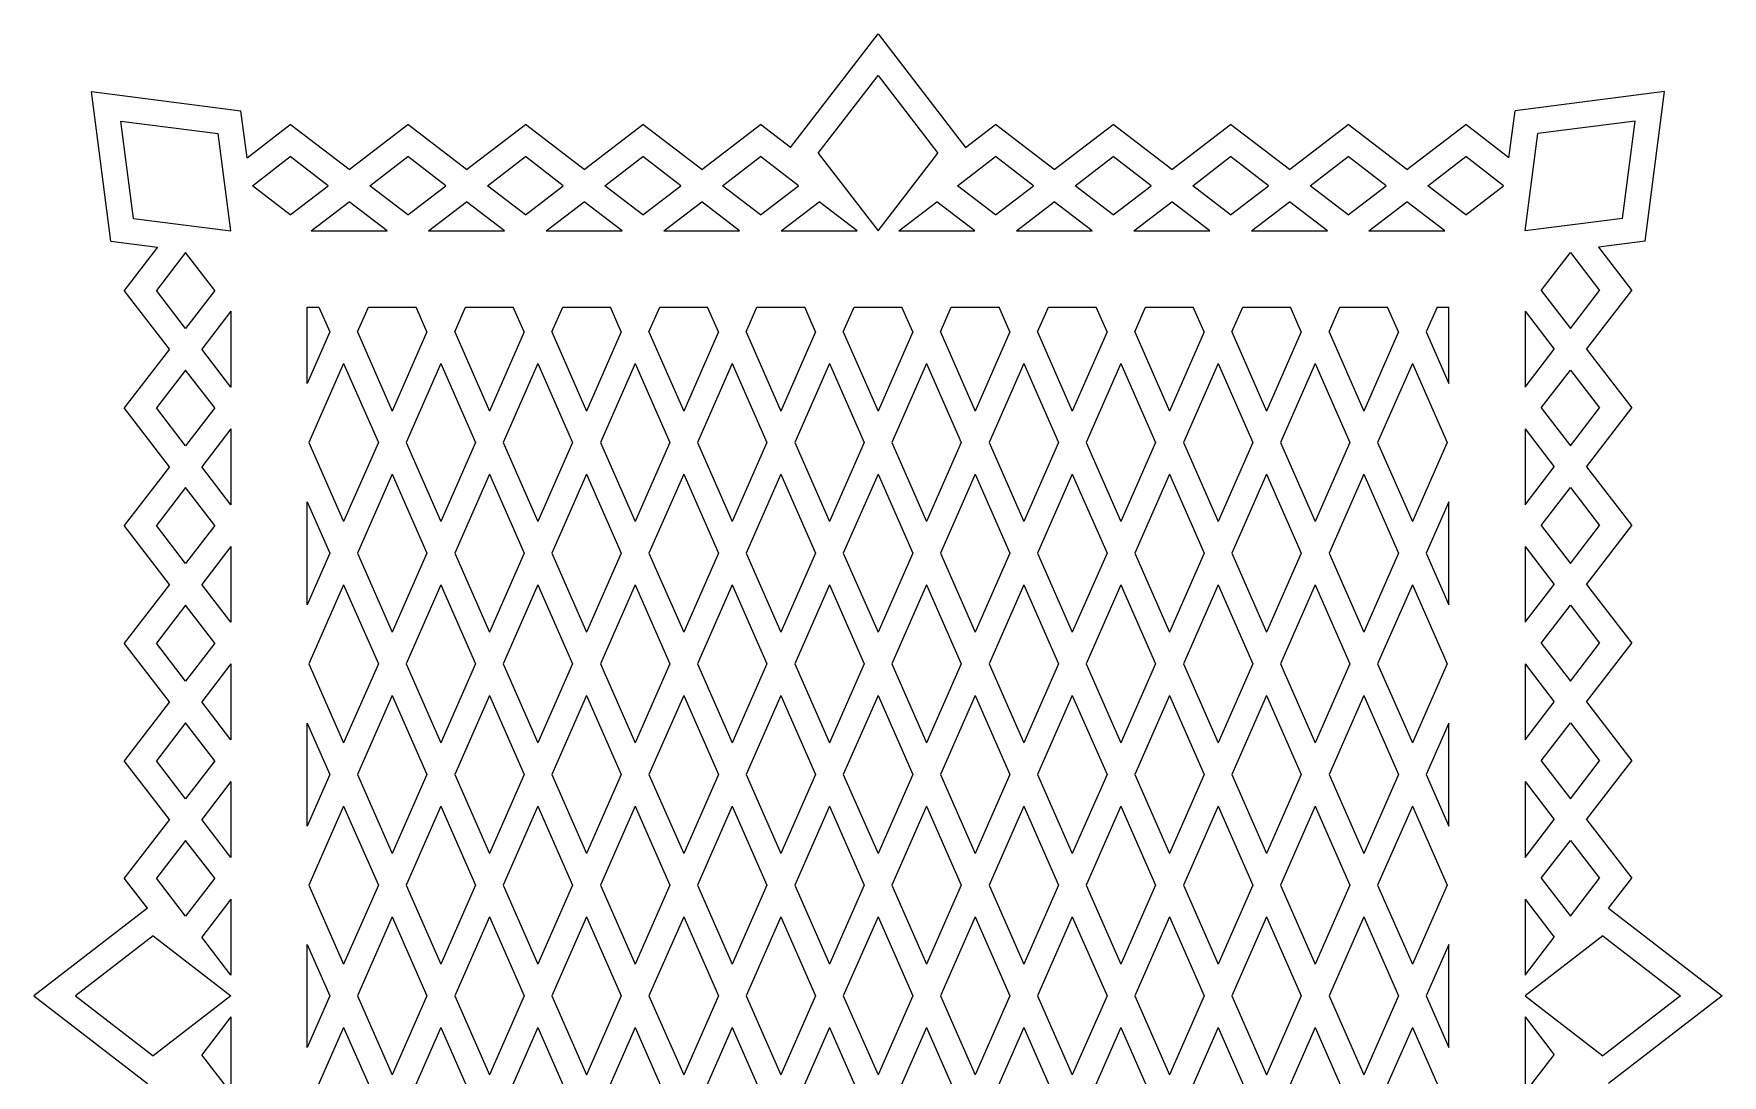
# Model space of a CAD drawing. Extents: x -993 to -416, y -72 to 243.
# Drawn here: x -701.5 to -568.7, y 157.4 to 239.3 of the extents above; entities that cross this region are included whole.
import ezdxf

# ---------------------------------------------------------------- set-up
doc = ezdxf.new("R2010")
doc.units = 0
doc.layers.get('0').update_dxf_attribs({"linetype": 'CONTINUOUS'})

msp = doc.modelspace()

# ---------------------------------------------------------------- linework, layer by layer
for p, q in [((-641.986099, 230.401006), (-635.096688, 239.344838)), ((-635.096688, 239.344838), (-628.207277, 230.401006)), ((-639.809222, 229.949637), (-635.096688, 236.067447)), ((-635.096688, 236.067447), (-630.384155, 229.949637)), ((-696.985856, 234.801183), (-685.225044, 233.275175)), ((-695.459848, 223.04037), (-696.985856, 234.801183)), ((-573.20752, 234.801183), (-584.968332, 233.275175)), ((-574.733528, 223.04037), (-573.20752, 234.801183)), ((-684.747834, 229.597359), (-685.225044, 233.275175)), ((-585.445542, 229.597359), (-584.968332, 233.275175)), ((-694.668391, 232.483717), (-687.010182, 231.490037)), ((-693.674711, 224.825508), (-694.668391, 232.483717)), ((-686.016501, 223.831827), (-687.010182, 231.490037)), ((-684.747834, 229.597359), (-681.344406, 232.219011)), ((-676.719634, 228.65656), (-681.344406, 232.219011)), ((-676.719634, 228.65656), (-672.094863, 232.219011)), ((-667.470091, 228.65656), (-672.094863, 232.219011)), ((-667.470091, 228.65656), (-662.845319, 232.219011)), ((-658.220547, 228.65656), (-662.845319, 232.219011)), ((-658.220547, 228.65656), (-653.595775, 232.219011)), ((-648.971004, 228.65656), (-653.595775, 232.219011)), ((-648.971004, 228.65656), (-644.346232, 232.219011)), ((-641.986099, 230.401006), (-644.346232, 232.219011)), ((-628.207277, 230.401006), (-625.847145, 232.219011)), ((-621.222373, 228.65656), (-625.847145, 232.219011)), ((-621.222373, 228.65656), (-616.597601, 232.219011)), ((-611.972829, 228.65656), (-616.597601, 232.219011)), ((-611.972829, 228.65656), (-607.348058, 232.219011)), ((-602.723286, 228.65656), (-607.348058, 232.219011)), ((-602.723286, 228.65656), (-598.098514, 232.219011)), ((-593.473742, 228.65656), (-598.098514, 232.219011)), ((-593.473742, 228.65656), (-588.84897, 232.219011)), ((-585.445542, 229.597359), (-588.84897, 232.219011)), ((-584.176875, 223.831827), (-583.183195, 231.490037)), ((-575.524985, 232.483717), (-583.183195, 231.490037)), ((-576.518666, 224.825508), (-575.524985, 232.483717)), ((-639.809222, 229.949637), (-635.096688, 223.831827)), ((-635.096688, 223.831827), (-630.384155, 229.949637)), ((-684.330483, 227.394278), (-681.344406, 229.694445)), ((-678.35833, 227.394278), (-681.344406, 229.694445)), ((-675.080939, 227.394278), (-672.094863, 229.694445)), ((-669.108786, 227.394278), (-672.094863, 229.694445)), ((-665.831395, 227.394278), (-662.845319, 229.694445)), ((-659.859243, 227.394278), (-662.845319, 229.694445)), ((-656.581852, 227.394278), (-653.595775, 229.694445)), ((-650.609699, 227.394278), (-653.595775, 229.694445)), ((-647.332308, 227.394278), (-644.346232, 229.694445)), ((-641.360155, 227.394278), (-644.346232, 229.694445)), ((-628.833221, 227.394278), (-625.847145, 229.694445)), ((-622.861068, 227.394278), (-625.847145, 229.694445)), ((-619.583677, 227.394278), (-616.597601, 229.694445)), ((-613.611525, 227.394278), (-616.597601, 229.694445)), ((-610.334134, 227.394278), (-607.348058, 229.694445)), ((-604.361981, 227.394278), (-607.348058, 229.694445)), ((-601.08459, 227.394278), (-598.098514, 229.694445)), ((-595.112438, 227.394278), (-598.098514, 229.694445)), ((-591.835047, 227.394278), (-588.84897, 229.694445)), ((-585.862894, 227.394278), (-588.84897, 229.694445)), ((-681.344406, 225.09411), (-684.330483, 227.394278)), ((-681.344406, 225.09411), (-678.35833, 227.394278)), ((-672.094863, 225.09411), (-675.080939, 227.394278)), ((-672.094863, 225.09411), (-669.108786, 227.394278)), ((-662.845319, 225.09411), (-665.831395, 227.394278)), ((-662.845319, 225.09411), (-659.859243, 227.394278)), ((-653.595775, 225.09411), (-656.581852, 227.394278)), ((-653.595775, 225.09411), (-650.609699, 227.394278)), ((-644.346232, 225.09411), (-647.332308, 227.394278)), ((-644.346232, 225.09411), (-641.360155, 227.394278)), ((-625.847145, 225.09411), (-628.833221, 227.394278)), ((-625.847145, 225.09411), (-622.861068, 227.394278)), ((-616.597601, 225.09411), (-619.583677, 227.394278)), ((-616.597601, 225.09411), (-613.611525, 227.394278)), ((-607.348058, 225.09411), (-610.334134, 227.394278)), ((-607.348058, 225.09411), (-604.361981, 227.394278)), ((-598.098514, 225.09411), (-601.08459, 227.394278)), ((-598.098514, 225.09411), (-595.112438, 227.394278)), ((-588.84897, 225.09411), (-591.835047, 227.394278)), ((-588.84897, 225.09411), (-585.862894, 227.394278)), ((-679.705711, 223.831827), (-676.719634, 226.131995)), ((-673.733558, 223.831827), (-676.719634, 226.131995)), ((-670.456167, 223.831827), (-667.470091, 226.131995)), ((-664.484014, 223.831827), (-667.470091, 226.131995)), ((-661.206624, 223.831827), (-658.220547, 226.131995)), ((-655.234471, 223.831827), (-658.220547, 226.131995)), ((-651.95708, 223.831827), (-648.971004, 226.131995)), ((-645.984927, 223.831827), (-648.971004, 226.131995)), ((-642.707536, 223.831827), (-639.72146, 226.131995)), ((-636.735384, 223.831827), (-639.72146, 226.131995)), ((-633.457993, 223.831827), (-630.471916, 226.131995)), ((-627.48584, 223.831827), (-630.471916, 226.131995)), ((-624.208449, 223.831827), (-621.222373, 226.131995)), ((-618.236296, 223.831827), (-621.222373, 226.131995)), ((-614.958906, 223.831827), (-611.972829, 226.131995)), ((-608.986753, 223.831827), (-611.972829, 226.131995)), ((-605.709362, 223.831827), (-602.723286, 226.131995)), ((-599.737209, 223.831827), (-602.723286, 226.131995)), ((-596.459819, 223.831827), (-593.473742, 226.131995)), ((-590.487666, 223.831827), (-593.473742, 226.131995)), ((-693.674711, 224.825508), (-686.016501, 223.831827)), ((-576.518666, 224.825508), (-584.176875, 223.831827)), ((-679.705711, 223.831827), (-673.733558, 223.831827)), ((-670.456167, 223.831827), (-664.484014, 223.831827)), ((-661.206624, 223.831827), (-655.234471, 223.831827)), ((-651.95708, 223.831827), (-645.984927, 223.831827)), ((-642.707536, 223.831827), (-636.735384, 223.831827)), ((-633.457993, 223.831827), (-627.48584, 223.831827)), ((-624.208449, 223.831827), (-618.236296, 223.831827)), ((-614.958906, 223.831827), (-608.986753, 223.831827)), ((-605.709362, 223.831827), (-599.737209, 223.831827)), ((-596.459819, 223.831827), (-590.487666, 223.831827)), ((-695.459848, 223.04037), (-691.782032, 222.56316)), ((-691.782032, 222.56316), (-694.403684, 219.159732)), ((-689.578951, 222.145809), (-691.879118, 219.159732)), ((-687.278784, 219.159732), (-689.578951, 222.145809)), ((-582.914592, 219.159732), (-580.614425, 222.145809)), ((-580.614425, 222.145809), (-578.314258, 219.159732)), ((-574.733528, 223.04037), (-578.411344, 222.56316)), ((-578.411344, 222.56316), (-575.789692, 219.159732)), ((-690.841234, 214.534961), (-694.403684, 219.159732)), ((-689.578951, 216.173656), (-691.879118, 219.159732)), ((-687.278784, 219.159732), (-689.578951, 216.173656)), ((-582.914592, 219.159732), (-580.614425, 216.173656)), ((-580.614425, 216.173656), (-578.314258, 219.159732)), ((-579.352142, 214.534961), (-575.789692, 219.159732)), ((-686.016501, 217.521037), (-688.316668, 214.534961)), ((-686.016501, 217.521037), (-686.016501, 211.548884)), ((-680.016501, 217.831827), (-679.091777, 217.831827)), ((-680.016501, 211.83836), (-680.016501, 217.831827)), ((-679.091777, 217.831827), (-678.238059, 215.887899)), ((-676.053686, 215.887899), (-675.199968, 217.831827)), ((-675.199968, 217.831827), (-671.446471, 217.831827)), ((-670.592753, 215.887899), (-671.446471, 217.831827)), ((-668.40838, 215.887899), (-667.554662, 217.831827)), ((-667.554662, 217.831827), (-663.801165, 217.831827)), ((-662.947447, 215.887899), (-663.801165, 217.831827)), ((-660.763074, 215.887899), (-659.909356, 217.831827)), ((-659.909356, 217.831827), (-656.155858, 217.831827)), ((-655.302141, 215.887899), (-656.155858, 217.831827)), ((-653.117767, 215.887899), (-652.264049, 217.831827)), ((-652.264049, 217.831827), (-648.510552, 217.831827)), ((-647.656834, 215.887899), (-648.510552, 217.831827)), ((-645.472461, 215.887899), (-644.618743, 217.831827)), ((-644.618743, 217.831827), (-640.865246, 217.831827)), ((-640.011528, 215.887899), (-640.865246, 217.831827)), ((-637.827155, 215.887899), (-636.973437, 217.831827)), ((-636.973437, 217.831827), (-633.21994, 217.831827)), ((-632.366222, 215.887899), (-633.21994, 217.831827)), ((-630.181849, 215.887899), (-629.328131, 217.831827)), ((-629.328131, 217.831827), (-625.574633, 217.831827)), ((-624.720915, 215.887899), (-625.574633, 217.831827)), ((-622.536542, 215.887899), (-621.682824, 217.831827)), ((-621.682824, 217.831827), (-617.929327, 217.831827)), ((-617.075609, 215.887899), (-617.929327, 217.831827)), ((-614.891236, 215.887899), (-614.037518, 217.831827)), ((-614.037518, 217.831827), (-610.284021, 217.831827)), ((-609.430303, 215.887899), (-610.284021, 217.831827)), ((-607.24593, 215.887899), (-606.392212, 217.831827)), ((-606.392212, 217.831827), (-602.638715, 217.831827)), ((-601.784997, 215.887899), (-602.638715, 217.831827)), ((-599.600623, 215.887899), (-598.746906, 217.831827)), ((-598.746906, 217.831827), (-594.993408, 217.831827)), ((-594.13969, 215.887899), (-594.993408, 217.831827)), ((-591.101599, 217.831827), (-591.955317, 215.887899)), ((-591.101599, 217.831827), (-590.176875, 217.831827)), ((-590.176875, 211.83836), (-590.176875, 217.831827)), ((-584.176875, 217.521037), (-584.176875, 211.548884)), ((-584.176875, 217.521037), (-581.876708, 214.534961)), ((-678.238059, 215.887899), (-680.016501, 211.83836)), ((-676.053686, 215.887899), (-673.32322, 209.670586)), ((-670.592753, 215.887899), (-673.32322, 209.670586)), ((-668.40838, 215.887899), (-665.677913, 209.670586)), ((-662.947447, 215.887899), (-665.677913, 209.670586)), ((-660.763074, 215.887899), (-658.032607, 209.670586)), ((-655.302141, 215.887899), (-658.032607, 209.670586)), ((-653.117767, 215.887899), (-650.387301, 209.670586)), ((-647.656834, 215.887899), (-650.387301, 209.670586)), ((-645.472461, 215.887899), (-642.741995, 209.670586)), ((-640.011528, 215.887899), (-642.741995, 209.670586)), ((-637.827155, 215.887899), (-635.096688, 209.670586)), ((-632.366222, 215.887899), (-635.096688, 209.670586)), ((-630.181849, 215.887899), (-627.451382, 209.670586)), ((-624.720915, 215.887899), (-627.451382, 209.670586)), ((-622.536542, 215.887899), (-619.806076, 209.670586)), ((-617.075609, 215.887899), (-619.806076, 209.670586)), ((-614.891236, 215.887899), (-612.160769, 209.670586)), ((-609.430303, 215.887899), (-612.160769, 209.670586)), ((-607.24593, 215.887899), (-604.515463, 209.670586)), ((-601.784997, 215.887899), (-604.515463, 209.670586)), ((-599.600623, 215.887899), (-596.870157, 209.670586)), ((-594.13969, 215.887899), (-596.870157, 209.670586)), ((-591.955317, 215.887899), (-590.176875, 211.83836)), ((-690.841234, 214.534961), (-694.403684, 209.910189)), ((-686.016501, 211.548884), (-688.316668, 214.534961)), ((-584.176875, 211.548884), (-581.876708, 214.534961)), ((-579.352142, 214.534961), (-575.789692, 209.910189)), ((-689.578951, 212.896265), (-691.879118, 209.910189)), ((-687.278784, 209.910189), (-689.578951, 212.896265)), ((-677.145873, 213.400974), (-679.876339, 207.183661)), ((-677.145873, 213.400974), (-674.415406, 207.183661)), ((-669.500566, 213.400974), (-672.231033, 207.183661)), ((-669.500566, 213.400974), (-666.7701, 207.183661)), ((-661.85526, 213.400974), (-664.585727, 207.183661)), ((-661.85526, 213.400974), (-659.124794, 207.183661)), ((-654.209954, 213.400974), (-656.94042, 207.183661)), ((-654.209954, 213.400974), (-651.479487, 207.183661)), ((-646.564648, 213.400974), (-649.295114, 207.183661)), ((-646.564648, 213.400974), (-643.834181, 207.183661)), ((-638.919341, 213.400974), (-641.649808, 207.183661)), ((-638.919341, 213.400974), (-636.188875, 207.183661)), ((-631.274035, 213.400974), (-634.004502, 207.183661)), ((-631.274035, 213.400974), (-628.543569, 207.183661)), ((-623.628729, 213.400974), (-626.359195, 207.183661)), ((-623.628729, 213.400974), (-620.898262, 207.183661)), ((-615.983423, 213.400974), (-618.713889, 207.183661)), ((-615.983423, 213.400974), (-613.252956, 207.183661)), ((-608.338116, 213.400974), (-611.068583, 207.183661)), ((-608.338116, 213.400974), (-605.60765, 207.183661)), ((-600.69281, 213.400974), (-603.423277, 207.183661)), ((-600.69281, 213.400974), (-597.962344, 207.183661)), ((-593.047504, 213.400974), (-595.77797, 207.183661)), ((-593.047504, 213.400974), (-590.317037, 207.183661)), ((-582.914592, 209.910189), (-580.614425, 212.896265)), ((-580.614425, 212.896265), (-578.314258, 209.910189)), ((-690.841234, 205.285417), (-694.403684, 209.910189)), ((-689.578951, 206.924112), (-691.879118, 209.910189)), ((-687.278784, 209.910189), (-689.578951, 206.924112)), ((-582.914592, 209.910189), (-580.614425, 206.924112)), ((-580.614425, 206.924112), (-578.314258, 209.910189)), ((-579.352142, 205.285417), (-575.789692, 209.910189)), ((-686.016501, 208.271493), (-688.316668, 205.285417)), ((-686.016501, 208.271493), (-686.016501, 202.299341)), ((-584.176875, 208.271493), (-581.876708, 205.285417)), ((-584.176875, 208.271493), (-584.176875, 202.299341)), ((-679.876339, 207.183661), (-677.145873, 200.966348)), ((-674.415406, 207.183661), (-677.145873, 200.966348)), ((-672.231033, 207.183661), (-669.500566, 200.966348)), ((-666.7701, 207.183661), (-669.500566, 200.966348)), ((-664.585727, 207.183661), (-661.85526, 200.966348)), ((-659.124794, 207.183661), (-661.85526, 200.966348)), ((-656.94042, 207.183661), (-654.209954, 200.966348)), ((-651.479487, 207.183661), (-654.209954, 200.966348)), ((-649.295114, 207.183661), (-646.564648, 200.966348)), ((-643.834181, 207.183661), (-646.564648, 200.966348)), ((-641.649808, 207.183661), (-638.919341, 200.966348)), ((-636.188875, 207.183661), (-638.919341, 200.966348)), ((-634.004502, 207.183661), (-631.274035, 200.966348)), ((-628.543569, 207.183661), (-631.274035, 200.966348)), ((-626.359195, 207.183661), (-623.628729, 200.966348)), ((-620.898262, 207.183661), (-623.628729, 200.966348)), ((-618.713889, 207.183661), (-615.983423, 200.966348)), ((-613.252956, 207.183661), (-615.983423, 200.966348)), ((-611.068583, 207.183661), (-608.338116, 200.966348)), ((-605.60765, 207.183661), (-608.338116, 200.966348)), ((-603.423277, 207.183661), (-600.69281, 200.966348)), ((-597.962344, 207.183661), (-600.69281, 200.966348)), ((-595.77797, 207.183661), (-593.047504, 200.966348)), ((-590.317037, 207.183661), (-593.047504, 200.966348)), ((-690.841234, 205.285417), (-694.403684, 200.660645)), ((-686.016501, 202.299341), (-688.316668, 205.285417)), ((-673.32322, 204.696736), (-676.053686, 198.479423)), ((-673.32322, 204.696736), (-670.592753, 198.479423)), ((-665.677913, 204.696736), (-668.40838, 198.479423)), ((-665.677913, 204.696736), (-662.947447, 198.479423)), ((-658.032607, 204.696736), (-660.763074, 198.479423)), ((-658.032607, 204.696736), (-655.302141, 198.479423)), ((-650.387301, 204.696736), (-653.117767, 198.479423)), ((-650.387301, 204.696736), (-647.656834, 198.479423)), ((-642.741995, 204.696736), (-645.472461, 198.479423)), ((-642.741995, 204.696736), (-640.011528, 198.479423)), ((-635.096688, 204.696736), (-637.827155, 198.479423)), ((-635.096688, 204.696736), (-632.366222, 198.479423)), ((-627.451382, 204.696736), (-630.181849, 198.479423)), ((-627.451382, 204.696736), (-624.720915, 198.479423)), ((-619.806076, 204.696736), (-622.536542, 198.479423)), ((-619.806076, 204.696736), (-617.075609, 198.479423)), ((-612.160769, 204.696736), (-614.891236, 198.479423)), ((-612.160769, 204.696736), (-609.430303, 198.479423)), ((-604.515463, 204.696736), (-607.24593, 198.479423)), ((-604.515463, 204.696736), (-601.784997, 198.479423)), ((-596.870157, 204.696736), (-599.600623, 198.479423)), ((-596.870157, 204.696736), (-594.13969, 198.479423)), ((-584.176875, 202.299341), (-581.876708, 205.285417)), ((-579.352142, 205.285417), (-575.789692, 200.660645)), ((-689.578951, 203.646722), (-691.879118, 200.660645)), ((-687.278784, 200.660645), (-689.578951, 203.646722)), ((-582.914592, 200.660645), (-580.614425, 203.646722)), ((-580.614425, 203.646722), (-578.314258, 200.660645)), ((-680.016501, 202.528962), (-678.238059, 198.479423)), ((-680.016501, 194.429884), (-680.016501, 202.528962)), ((-590.176875, 202.528962), (-591.955317, 198.479423)), ((-590.176875, 194.429884), (-590.176875, 202.528962)), ((-690.841234, 196.035873), (-694.403684, 200.660645)), ((-689.578951, 197.674569), (-691.879118, 200.660645)), ((-687.278784, 200.660645), (-689.578951, 197.674569)), ((-582.914592, 200.660645), (-580.614425, 197.674569)), ((-580.614425, 197.674569), (-578.314258, 200.660645)), ((-579.352142, 196.035873), (-575.789692, 200.660645)), ((-686.016501, 199.02195), (-688.316668, 196.035873)), ((-686.016501, 199.02195), (-686.016501, 193.049797)), ((-678.238059, 198.479423), (-680.016501, 194.429884)), ((-676.053686, 198.479423), (-673.32322, 192.26211)), ((-670.592753, 198.479423), (-673.32322, 192.26211)), ((-668.40838, 198.479423), (-665.677913, 192.26211)), ((-662.947447, 198.479423), (-665.677913, 192.26211)), ((-660.763074, 198.479423), (-658.032607, 192.26211)), ((-655.302141, 198.479423), (-658.032607, 192.26211)), ((-653.117767, 198.479423), (-650.387301, 192.26211)), ((-647.656834, 198.479423), (-650.387301, 192.26211)), ((-645.472461, 198.479423), (-642.741995, 192.26211)), ((-640.011528, 198.479423), (-642.741995, 192.26211)), ((-637.827155, 198.479423), (-635.096688, 192.26211)), ((-632.366222, 198.479423), (-635.096688, 192.26211)), ((-630.181849, 198.479423), (-627.451382, 192.26211)), ((-624.720915, 198.479423), (-627.451382, 192.26211)), ((-622.536542, 198.479423), (-619.806076, 192.26211)), ((-617.075609, 198.479423), (-619.806076, 192.26211)), ((-614.891236, 198.479423), (-612.160769, 192.26211)), ((-609.430303, 198.479423), (-612.160769, 192.26211)), ((-607.24593, 198.479423), (-604.515463, 192.26211)), ((-601.784997, 198.479423), (-604.515463, 192.26211)), ((-599.600623, 198.479423), (-596.870157, 192.26211)), ((-594.13969, 198.479423), (-596.870157, 192.26211)), ((-591.955317, 198.479423), (-590.176875, 194.429884)), ((-584.176875, 199.02195), (-584.176875, 193.049797)), ((-584.176875, 199.02195), (-581.876708, 196.035873)), ((-690.841234, 196.035873), (-694.403684, 191.411102)), ((-686.016501, 193.049797), (-688.316668, 196.035873)), ((-677.145873, 195.992498), (-679.876339, 189.775185)), ((-677.145873, 195.992498), (-674.415406, 189.775185)), ((-669.500566, 195.992498), (-672.231033, 189.775185)), ((-669.500566, 195.992498), (-666.7701, 189.775185)), ((-661.85526, 195.992498), (-664.585727, 189.775185)), ((-661.85526, 195.992498), (-659.124794, 189.775185)), ((-654.209954, 195.992498), (-656.94042, 189.775185)), ((-654.209954, 195.992498), (-651.479487, 189.775185)), ((-646.564648, 195.992498), (-649.295114, 189.775185)), ((-646.564648, 195.992498), (-643.834181, 189.775185)), ((-638.919341, 195.992498), (-641.649808, 189.775185)), ((-638.919341, 195.992498), (-636.188875, 189.775185)), ((-631.274035, 195.992498), (-634.004502, 189.775185)), ((-631.274035, 195.992498), (-628.543569, 189.775185)), ((-623.628729, 195.992498), (-626.359195, 189.775185)), ((-623.628729, 195.992498), (-620.898262, 189.775185)), ((-615.983423, 195.992498), (-618.713889, 189.775185)), ((-615.983423, 195.992498), (-613.252956, 189.775185)), ((-608.338116, 195.992498), (-611.068583, 189.775185)), ((-608.338116, 195.992498), (-605.60765, 189.775185)), ((-600.69281, 195.992498), (-603.423277, 189.775185)), ((-600.69281, 195.992498), (-597.962344, 189.775185)), ((-593.047504, 195.992498), (-595.77797, 189.775185)), ((-593.047504, 195.992498), (-590.317037, 189.775185)), ((-584.176875, 193.049797), (-581.876708, 196.035873)), ((-579.352142, 196.035873), (-575.789692, 191.411102)), ((-689.578951, 194.397178), (-691.879118, 191.411102)), ((-687.278784, 191.411102), (-689.578951, 194.397178)), ((-582.914592, 191.411102), (-580.614425, 194.397178)), ((-580.614425, 194.397178), (-578.314258, 191.411102)), ((-690.841234, 186.78633), (-694.403684, 191.411102)), ((-689.578951, 188.425025), (-691.879118, 191.411102)), ((-687.278784, 191.411102), (-689.578951, 188.425025)), ((-582.914592, 191.411102), (-580.614425, 188.425025)), ((-580.614425, 188.425025), (-578.314258, 191.411102)), ((-579.352142, 186.78633), (-575.789692, 191.411102)), ((-686.016501, 189.772406), (-688.316668, 186.78633)), ((-686.016501, 189.772406), (-686.016501, 183.800253)), ((-679.876339, 189.775185), (-677.145873, 183.557872)), ((-674.415406, 189.775185), (-677.145873, 183.557872)), ((-672.231033, 189.775185), (-669.500566, 183.557872)), ((-666.7701, 189.775185), (-669.500566, 183.557872)), ((-664.585727, 189.775185), (-661.85526, 183.557872)), ((-659.124794, 189.775185), (-661.85526, 183.557872)), ((-656.94042, 189.775185), (-654.209954, 183.557872)), ((-651.479487, 189.775185), (-654.209954, 183.557872)), ((-649.295114, 189.775185), (-646.564648, 183.557872)), ((-643.834181, 189.775185), (-646.564648, 183.557872)), ((-641.649808, 189.775185), (-638.919341, 183.557872)), ((-636.188875, 189.775185), (-638.919341, 183.557872)), ((-634.004502, 189.775185), (-631.274035, 183.557872)), ((-628.543569, 189.775185), (-631.274035, 183.557872)), ((-626.359195, 189.775185), (-623.628729, 183.557872)), ((-620.898262, 189.775185), (-623.628729, 183.557872)), ((-618.713889, 189.775185), (-615.983423, 183.557872)), ((-613.252956, 189.775185), (-615.983423, 183.557872)), ((-611.068583, 189.775185), (-608.338116, 183.557872)), ((-605.60765, 189.775185), (-608.338116, 183.557872)), ((-603.423277, 189.775185), (-600.69281, 183.557872)), ((-597.962344, 189.775185), (-600.69281, 183.557872)), ((-595.77797, 189.775185), (-593.047504, 183.557872)), ((-590.317037, 189.775185), (-593.047504, 183.557872)), ((-584.176875, 189.772406), (-584.176875, 183.800253)), ((-584.176875, 189.772406), (-581.876708, 186.78633)), ((-690.841234, 186.78633), (-694.403684, 182.161558)), ((-686.016501, 183.800253), (-688.316668, 186.78633)), ((-673.32322, 187.28826), (-676.053686, 181.070947)), ((-673.32322, 187.28826), (-670.592753, 181.070947)), ((-665.677913, 187.28826), (-668.40838, 181.070947)), ((-665.677913, 187.28826), (-662.947447, 181.070947)), ((-658.032607, 187.28826), (-660.763074, 181.070947)), ((-658.032607, 187.28826), (-655.302141, 181.070947)), ((-650.387301, 187.28826), (-653.117767, 181.070947)), ((-650.387301, 187.28826), (-647.656834, 181.070947)), ((-642.741995, 187.28826), (-645.472461, 181.070947)), ((-642.741995, 187.28826), (-640.011528, 181.070947)), ((-635.096688, 187.28826), (-637.827155, 181.070947)), ((-635.096688, 187.28826), (-632.366222, 181.070947)), ((-627.451382, 187.28826), (-630.181849, 181.070947)), ((-627.451382, 187.28826), (-624.720915, 181.070947)), ((-619.806076, 187.28826), (-622.536542, 181.070947)), ((-619.806076, 187.28826), (-617.075609, 181.070947)), ((-612.160769, 187.28826), (-614.891236, 181.070947)), ((-612.160769, 187.28826), (-609.430303, 181.070947)), ((-604.515463, 187.28826), (-607.24593, 181.070947)), ((-604.515463, 187.28826), (-601.784997, 181.070947)), ((-596.870157, 187.28826), (-599.600623, 181.070947)), ((-596.870157, 187.28826), (-594.13969, 181.070947)), ((-584.176875, 183.800253), (-581.876708, 186.78633)), ((-579.352142, 186.78633), (-575.789692, 182.161558)), ((-689.578951, 185.147634), (-691.879118, 182.161558)), ((-687.278784, 182.161558), (-689.578951, 185.147634)), ((-680.016501, 185.120486), (-678.238059, 181.070947)), ((-680.016501, 177.021408), (-680.016501, 185.120486)), ((-590.176875, 185.120486), (-591.955317, 181.070947)), ((-590.176875, 177.021408), (-590.176875, 185.120486)), ((-582.914592, 182.161558), (-580.614425, 185.147634)), ((-580.614425, 185.147634), (-578.314258, 182.161558)), ((-690.841234, 177.536786), (-694.403684, 182.161558)), ((-689.578951, 179.175482), (-691.879118, 182.161558)), ((-687.278784, 182.161558), (-689.578951, 179.175482)), ((-582.914592, 182.161558), (-580.614425, 179.175482)), ((-580.614425, 179.175482), (-578.314258, 182.161558)), ((-579.352142, 177.536786), (-575.789692, 182.161558)), ((-678.238059, 181.070947), (-680.016501, 177.021408)), ((-676.053686, 181.070947), (-673.32322, 174.853634)), ((-670.592753, 181.070947), (-673.32322, 174.853634)), ((-668.40838, 181.070947), (-665.677913, 174.853634)), ((-662.947447, 181.070947), (-665.677913, 174.853634)), ((-660.763074, 181.070947), (-658.032607, 174.853634)), ((-655.302141, 181.070947), (-658.032607, 174.853634)), ((-653.117767, 181.070947), (-650.387301, 174.853634)), ((-647.656834, 181.070947), (-650.387301, 174.853634)), ((-645.472461, 181.070947), (-642.741995, 174.853634)), ((-640.011528, 181.070947), (-642.741995, 174.853634)), ((-637.827155, 181.070947), (-635.096688, 174.853634)), ((-632.366222, 181.070947), (-635.096688, 174.853634)), ((-630.181849, 181.070947), (-627.451382, 174.853634)), ((-624.720915, 181.070947), (-627.451382, 174.853634)), ((-622.536542, 181.070947), (-619.806076, 174.853634)), ((-617.075609, 181.070947), (-619.806076, 174.853634)), ((-614.891236, 181.070947), (-612.160769, 174.853634)), ((-609.430303, 181.070947), (-612.160769, 174.853634)), ((-607.24593, 181.070947), (-604.515463, 174.853634)), ((-601.784997, 181.070947), (-604.515463, 174.853634)), ((-599.600623, 181.070947), (-596.870157, 174.853634)), ((-594.13969, 181.070947), (-596.870157, 174.853634)), ((-591.955317, 181.070947), (-590.176875, 177.021408)), ((-686.016501, 180.522863), (-688.316668, 177.536786)), ((-686.016501, 180.522863), (-686.016501, 174.55071)), ((-584.176875, 180.522863), (-584.176875, 174.55071)), ((-584.176875, 180.522863), (-581.876708, 177.536786)), ((-677.145873, 178.584022), (-679.876339, 172.366709)), ((-677.145873, 178.584022), (-674.415406, 172.366709)), ((-669.500566, 178.584022), (-672.231033, 172.366709)), ((-669.500566, 178.584022), (-666.7701, 172.366709)), ((-661.85526, 178.584022), (-664.585727, 172.366709)), ((-661.85526, 178.584022), (-659.124794, 172.366709)), ((-654.209954, 178.584022), (-656.94042, 172.366709)), ((-654.209954, 178.584022), (-651.479487, 172.366709)), ((-646.564648, 178.584022), (-649.295114, 172.366709)), ((-646.564648, 178.584022), (-643.834181, 172.366709)), ((-638.919341, 178.584022), (-641.649808, 172.366709)), ((-638.919341, 178.584022), (-636.188875, 172.366709)), ((-631.274035, 178.584022), (-634.004502, 172.366709)), ((-631.274035, 178.584022), (-628.543569, 172.366709)), ((-623.628729, 178.584022), (-626.359195, 172.366709)), ((-623.628729, 178.584022), (-620.898262, 172.366709)), ((-615.983423, 178.584022), (-618.713889, 172.366709)), ((-615.983423, 178.584022), (-613.252956, 172.366709)), ((-608.338116, 178.584022), (-611.068583, 172.366709)), ((-608.338116, 178.584022), (-605.60765, 172.366709)), ((-600.69281, 178.584022), (-603.423277, 172.366709)), ((-600.69281, 178.584022), (-597.962344, 172.366709)), ((-593.047504, 178.584022), (-595.77797, 172.366709)), ((-593.047504, 178.584022), (-590.317037, 172.366709)), ((-690.841234, 177.536786), (-694.403684, 172.912014)), ((-686.016501, 174.55071), (-688.316668, 177.536786)), ((-584.176875, 174.55071), (-581.876708, 177.536786)), ((-579.352142, 177.536786), (-575.789692, 172.912014)), ((-689.578951, 175.898091), (-691.879118, 172.912014)), ((-687.278784, 172.912014), (-689.578951, 175.898091)), ((-582.914592, 172.912014), (-580.614425, 175.898091)), ((-580.614425, 175.898091), (-578.314258, 172.912014)), ((-692.58568, 170.551882), (-694.403684, 172.912014)), ((-689.578951, 169.925938), (-691.879118, 172.912014)), ((-687.278784, 172.912014), (-689.578951, 169.925938)), ((-582.914592, 172.912014), (-580.614425, 169.925938)), ((-580.614425, 169.925938), (-578.314258, 172.912014)), ((-577.607696, 170.551882), (-575.789692, 172.912014)), ((-679.876339, 172.366709), (-677.145873, 166.149396)), ((-674.415406, 172.366709), (-677.145873, 166.149396)), ((-672.231033, 172.366709), (-669.500566, 166.149396)), ((-666.7701, 172.366709), (-669.500566, 166.149396)), ((-664.585727, 172.366709), (-661.85526, 166.149396)), ((-659.124794, 172.366709), (-661.85526, 166.149396)), ((-656.94042, 172.366709), (-654.209954, 166.149396)), ((-651.479487, 172.366709), (-654.209954, 166.149396)), ((-649.295114, 172.366709), (-646.564648, 166.149396)), ((-643.834181, 172.366709), (-646.564648, 166.149396)), ((-641.649808, 172.366709), (-638.919341, 166.149396)), ((-636.188875, 172.366709), (-638.919341, 166.149396)), ((-634.004502, 172.366709), (-631.274035, 166.149396)), ((-628.543569, 172.366709), (-631.274035, 166.149396)), ((-626.359195, 172.366709), (-623.628729, 166.149396)), ((-620.898262, 172.366709), (-623.628729, 166.149396)), ((-618.713889, 172.366709), (-615.983423, 166.149396)), ((-613.252956, 172.366709), (-615.983423, 166.149396)), ((-611.068583, 172.366709), (-608.338116, 166.149396)), ((-605.60765, 172.366709), (-608.338116, 166.149396)), ((-603.423277, 172.366709), (-600.69281, 166.149396)), ((-597.962344, 172.366709), (-600.69281, 166.149396)), ((-595.77797, 172.366709), (-593.047504, 166.149396)), ((-590.317037, 172.366709), (-593.047504, 166.149396)), ((-692.58568, 170.551882), (-701.529512, 163.662471)), ((-686.016501, 171.273319), (-688.316668, 168.287243)), ((-686.016501, 171.273319), (-686.016501, 165.301166)), ((-584.176875, 171.273319), (-581.876708, 168.287243)), ((-584.176875, 171.273319), (-584.176875, 165.301166)), ((-577.607696, 170.551882), (-568.663864, 163.662471)), ((-673.32322, 169.879784), (-676.053686, 163.662471)), ((-673.32322, 169.879784), (-670.592753, 163.662471)), ((-665.677913, 169.879784), (-668.40838, 163.662471)), ((-665.677913, 169.879784), (-662.947447, 163.662471)), ((-658.032607, 169.879784), (-660.763074, 163.662471)), ((-658.032607, 169.879784), (-655.302141, 163.662471)), ((-650.387301, 169.879784), (-653.117767, 163.662471)), ((-650.387301, 169.879784), (-647.656834, 163.662471)), ((-642.741995, 169.879784), (-645.472461, 163.662471)), ((-642.741995, 169.879784), (-640.011528, 163.662471)), ((-635.096688, 169.879784), (-637.827155, 163.662471)), ((-635.096688, 169.879784), (-632.366222, 163.662471)), ((-627.451382, 169.879784), (-630.181849, 163.662471)), ((-627.451382, 169.879784), (-624.720915, 163.662471)), ((-619.806076, 169.879784), (-622.536542, 163.662471)), ((-619.806076, 169.879784), (-617.075609, 163.662471)), ((-612.160769, 169.879784), (-614.891236, 163.662471)), ((-612.160769, 169.879784), (-609.430303, 163.662471)), ((-604.515463, 169.879784), (-607.24593, 163.662471)), ((-604.515463, 169.879784), (-601.784997, 163.662471)), ((-596.870157, 169.879784), (-599.600623, 163.662471)), ((-596.870157, 169.879784), (-594.13969, 163.662471)), ((-692.134311, 168.375004), (-698.252121, 163.662471)), ((-692.134311, 168.375004), (-686.016501, 163.662471)), ((-686.016501, 165.301166), (-688.316668, 168.287243)), ((-680.016501, 167.71201), (-678.238059, 163.662471)), ((-680.016501, 159.612932), (-680.016501, 167.71201)), ((-590.176875, 167.71201), (-591.955317, 163.662471)), ((-590.176875, 159.612932), (-590.176875, 167.71201)), ((-578.059065, 168.375004), (-584.176875, 163.662471)), ((-584.176875, 165.301166), (-581.876708, 168.287243)), ((-578.059065, 168.375004), (-571.941255, 163.662471)), ((-701.529512, 163.662471), (-692.58568, 156.77306)), ((-698.252121, 163.662471), (-692.134311, 158.949937)), ((-686.016501, 163.662471), (-692.134311, 158.949937)), ((-678.238059, 163.662471), (-680.016501, 159.612932)), ((-676.053686, 163.662471), (-673.32322, 157.445158)), ((-670.592753, 163.662471), (-673.32322, 157.445158)), ((-668.40838, 163.662471), (-665.677913, 157.445158)), ((-662.947447, 163.662471), (-665.677913, 157.445158)), ((-660.763074, 163.662471), (-658.032607, 157.445158)), ((-655.302141, 163.662471), (-658.032607, 157.445158)), ((-653.117767, 163.662471), (-650.387301, 157.445158)), ((-647.656834, 163.662471), (-650.387301, 157.445158)), ((-645.472461, 163.662471), (-642.741995, 157.445158)), ((-640.011528, 163.662471), (-642.741995, 157.445158)), ((-637.827155, 163.662471), (-635.096688, 157.445158)), ((-632.366222, 163.662471), (-635.096688, 157.445158)), ((-630.181849, 163.662471), (-627.451382, 157.445158)), ((-624.720915, 163.662471), (-627.451382, 157.445158)), ((-622.536542, 163.662471), (-619.806076, 157.445158)), ((-617.075609, 163.662471), (-619.806076, 157.445158)), ((-614.891236, 163.662471), (-612.160769, 157.445158)), ((-609.430303, 163.662471), (-612.160769, 157.445158)), ((-607.24593, 163.662471), (-604.515463, 157.445158)), ((-601.784997, 163.662471), (-604.515463, 157.445158)), ((-599.600623, 163.662471), (-596.870157, 157.445158)), ((-594.13969, 163.662471), (-596.870157, 157.445158)), ((-591.955317, 163.662471), (-590.176875, 159.612932)), ((-584.176875, 163.662471), (-578.059065, 158.949937)), ((-571.941255, 163.662471), (-578.059065, 158.949937)), ((-568.663864, 163.662471), (-577.607696, 156.77306)), ((-686.016501, 162.023775), (-688.316668, 159.037699)), ((-686.016501, 162.023775), (-686.016501, 156.051623)), ((-677.145873, 161.175546), (-679.876339, 154.958233)), ((-677.145873, 161.175546), (-674.415406, 154.958233)), ((-669.500566, 161.175546), (-672.231033, 154.958233)), ((-669.500566, 161.175546), (-666.7701, 154.958233)), ((-661.85526, 161.175546), (-664.585727, 154.958233)), ((-661.85526, 161.175546), (-659.124794, 154.958233)), ((-654.209954, 161.175546), (-656.94042, 154.958233)), ((-654.209954, 161.175546), (-651.479487, 154.958233)), ((-646.564648, 161.175546), (-649.295114, 154.958233)), ((-646.564648, 161.175546), (-643.834181, 154.958233)), ((-638.919341, 161.175546), (-641.649808, 154.958233)), ((-638.919341, 161.175546), (-636.188875, 154.958233)), ((-631.274035, 161.175546), (-634.004502, 154.958233)), ((-631.274035, 161.175546), (-628.543569, 154.958233)), ((-623.628729, 161.175546), (-626.359195, 154.958233)), ((-623.628729, 161.175546), (-620.898262, 154.958233)), ((-615.983423, 161.175546), (-618.713889, 154.958233)), ((-615.983423, 161.175546), (-613.252956, 154.958233)), ((-608.338116, 161.175546), (-611.068583, 154.958233)), ((-608.338116, 161.175546), (-605.60765, 154.958233)), ((-600.69281, 161.175546), (-603.423277, 154.958233)), ((-600.69281, 161.175546), (-597.962344, 154.958233)), ((-593.047504, 161.175546), (-595.77797, 154.958233)), ((-593.047504, 161.175546), (-590.317037, 154.958233)), ((-584.176875, 162.023775), (-584.176875, 156.051623)), ((-584.176875, 162.023775), (-581.876708, 159.037699)), ((-686.016501, 156.051623), (-688.316668, 159.037699)), ((-584.176875, 156.051623), (-581.876708, 159.037699))]:
    msp.add_line(p, q)

doc.saveas('drawing.dxf')
